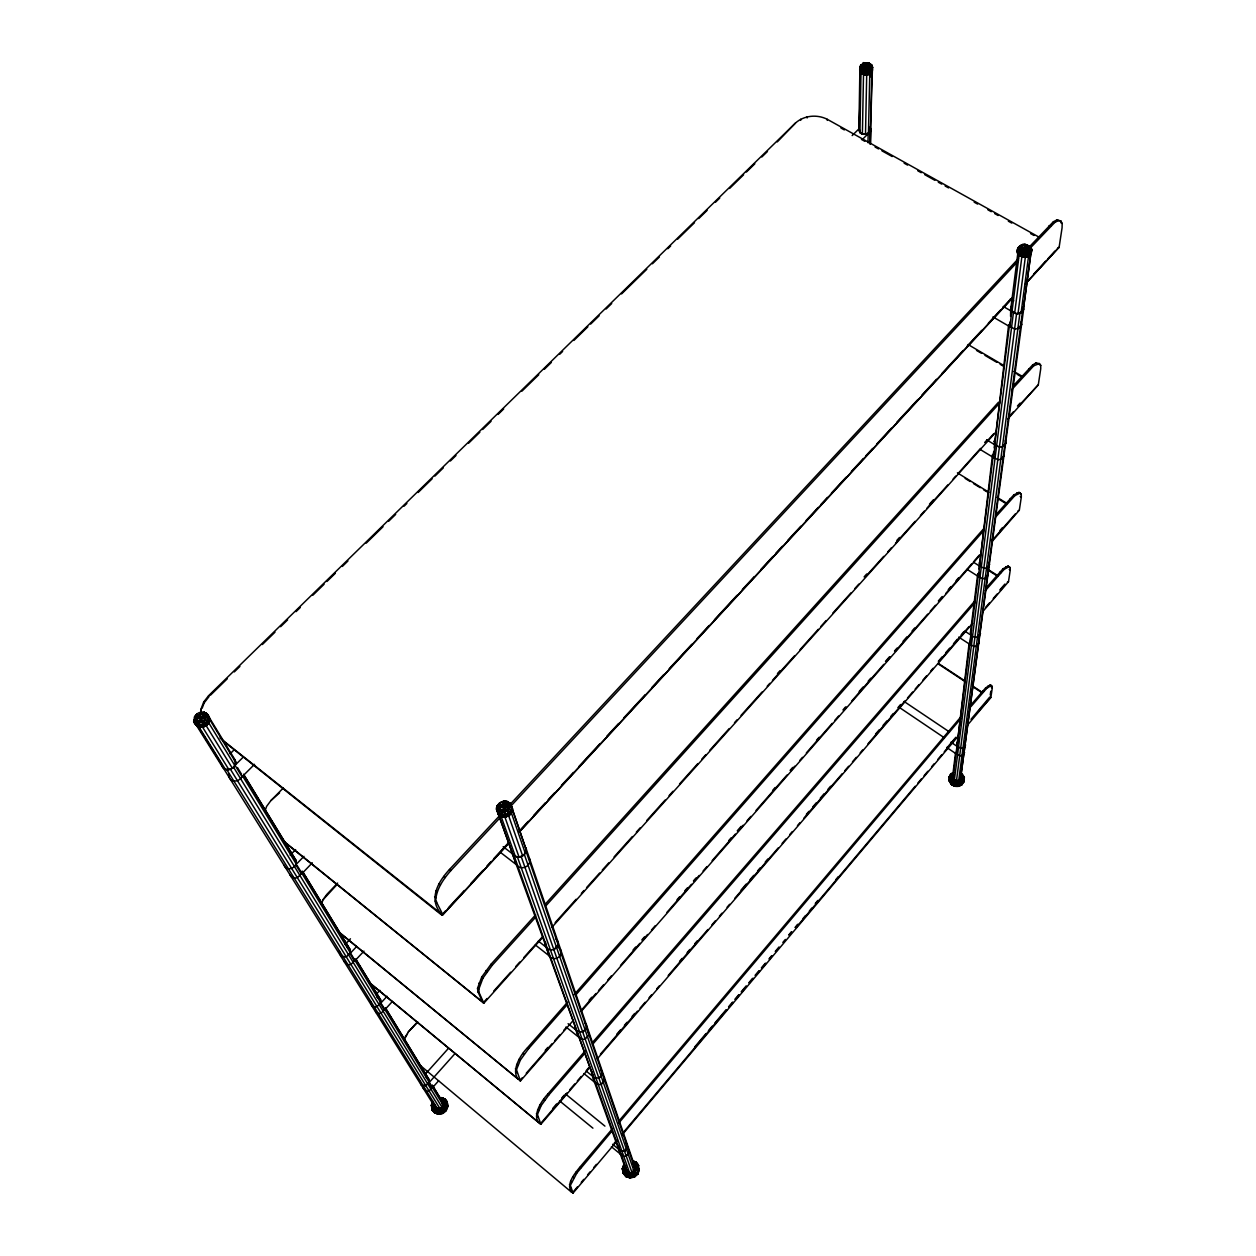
<?xml version="1.0" encoding="UTF-8"?>
<svg xmlns="http://www.w3.org/2000/svg" width="1256" height="1256" viewBox="0 0 1256 1256"><rect width="100%" height="100%" fill="white"/><g stroke="black" fill="none" stroke-linecap="round" stroke-linejoin="round"><path stroke-width="1.5" d="M283.966 865.196L285.583 867.629L288.409 868.822L291.675 868.446L294.501 866.624L296.133 863.845L296.133 860.831L243.538 774.214M432.865 1101.292L431.248 1105.343L434.498 1109.158L434.45 1112.596L438.784 1114.229L442.944 1113.35L446.257 1110.555L447.874 1106.457L445.032 1105.798L441.704 1110.398L435.283 1110.932L434.498 1112.408L438.407 1113.664L442.583 1112.769L445.911 1109.974L447.481 1106.002L443.274 1099.942L441.311 1099.785C437.81 1094.573 448.047 1100.068 447.246 1102.564C445.692 1103.035 446.367 1107.776 447.874 1106.457M1012.948 386.22L1032.605 365.009L1035.902 362.984L1039.497 363.581L1040.737 365.355L1040.722 368.84L1038.304 384.823L1018.553 406.065M872.653 67.51L871.523 64.998C852.918 58.373 870.8 67.259 869.403 73.916C867.441 77.998 856.215 69.425 862.966 74.183C871.224 77.825 860.878 59.315 869.388 63.381L871.727 65.045L872.653 67.51L871.727 72.267L866.138 74.732L860.564 72.471C858.884 68.028 872.967 61.544 871.758 67.369M859.968 132.602L858.884 130.42L859.858 70.807L860.988 73.036L859.968 132.602L862.385 134.078L868.179 133.701L867.975 142.729M859.748 108.864L858.884 130.42M860.219 79.992L860.391 70.367M1024.441 256.93L1024.786 244.245L1030.736 246.992C1032.683 250.289 1031.474 255.172 1027.785 256.554C1019.731 258.799 1032.825 256.004 1027.078 251.404C1017.344 244.716 1022.667 241.34 1030.768 247.102L1031.663 249.677L1030.517 254.56C1022.18 262.143 1016.654 252.283 1027.078 246.82C1031.757 242.408 1010.562 247.134 1018.49 254.466L1021.128 256.428L1018.695 254.497C1017.674 250.337 1017.077 252.111 1018.695 254.497C1017.548 254.733 1019.134 242.251 1018.176 249.285L1018.977 251.906L1021.426 253.853M229.157 774.041L229.094 777.276L230.837 779.882L233.914 781.154L237.51 780.761L240.634 778.783L242.471 775.784L296.133 863.845M862.385 134.078L863.5 74.512L860.988 73.036M865.494 134.423L866.703 74.873L869.764 73.978L872.402 69.739L870.455 131.723L868.446 133.56L862.511 134.109L860.187 132.822L859.135 128.677L852.165 135.585M1029.119 247.102L1053.392 221.731L1056.971 219.879L1060.865 220.962L1062.168 223.427L1062.074 227.776L1059.138 247.165L1025.351 284.06M868.446 133.56L869.764 73.978M869.513 143.419L870.534 128.065M871.052 77.15L871.13 73.288M870.157 144.346L871.852 72.094M870.659 143.043L870.957 130.388M201.4 713.565L200.991 709.153L203.676 702.057L208.559 695.745L795.503 123.01C804.028 115.364 817.169 114.139 827.264 119.304L1039.246 237.258M200.897 712.764L200.991 709.153M196.972 724.979L199.5 726.894L196.297 725.277L194.79 722.169L195.387 718.668C191.87 716.579 206.125 710.802 207.114 714.052L208.418 717.003L207.852 720.379L205.497 723.299L201.981 724.979L198.26 724.963L195.387 723.173L193.958 720.332L196.203 725.199L199.249 726.973L203.189 726.973L206.738 725.246L209.093 722.341L209.768 718.715L208.37 715.794L204.226 712.309C193.173 709.546 208.826 729.909 199.5 726.894L196.595 725.199C186.642 718.04 210.035 714.429 209.14 718.95M510.752 812.255C513.814 810.371 494.895 801.045 496.434 809.429L498.381 814.39L501.615 816.416L505.43 816.871C514.787 815.285 501.427 806.666 499.888 802.835C502.95 807.404 493.2 814.014 501.442 816.573L505.414 816.95L509.198 815.395L511.82 812.397L512.527 808.707C511.302 804.484 493.059 807.718 497.925 811.831M962.332 774.151L961.264 775.47L964.247 777.354L964.011 781.782L964.341 777.385L962.41 774.136L961.892 775.423M960.997 777.024L960.479 778.987L1023.64 309.227L1023.075 306.621M952.723 775.988L952.613 778.469L955.612 781.436L959.851 780.604L961.091 778.437M859.654 69.975L860.643 65.249L863.108 63.507L862.746 67.369L860.847 69.724L863.108 71.341L866.2 71.985L871.617 69.582C873.093 62.863 872.716 74.606 869.246 74.025L863.029 74.151L860.69 72.518L859.654 69.975L861.428 72.361M961.264 775.47L964.137 780.949L961.609 784.686C959.977 785.958 952.236 788.281 954.937 783.807L951.279 779.16L952.786 774.685L951.389 773.57C947.526 774.826 950.635 788.454 949.191 776.569L952.786 774.685L954.215 777.15M949.457 781.091L949.567 777.7M1028.224 254.356C1035.713 250.494 1022.588 250.902 1021.473 253.759L1024.786 254.497L1030.611 252.126L1031.568 249.583L1030.736 246.992L1021.505 244.936L1018.773 246.898L1018.459 254.34L1024.472 257.245M861.082 68.169L860.768 65.202L871.743 69.739L869.435 71.686L862.966 71.796L860.596 70.116L859.92 67.51L862.746 67.369L863.422 73.774M956.036 780.227L954.937 783.807L960.762 781.97L962.253 777.48L964.341 777.385L964.106 778.218M632.961 1162.161L635.646 1162.679C643.072 1172.664 633.699 1155.74 635.332 1164.862L639.241 1170.027L635.646 1162.679L632.961 1161.816L635.693 1162.397L638.456 1165.835L637.593 1166.463M869.293 71.215L869.34 63.35L871.774 65.155L866.185 62.8L860.015 67.479L860.768 69.787L866.2 72.189L871.743 69.739M954.387 786.178L951.247 784.137L949.018 780.274L950.996 783.461L954.466 785.44L956.727 783.336L957.449 780.306L958.454 786.287L954.372 786.068L950.98 784.199L949.065 780.212L954.168 778.406L950.902 784.058L954.623 785.597M201.981 724.979L206.942 714.115L208.747 717.129M194.445 717.082L196.847 714.02L206.722 725.277L209.187 722.31L204.869 718.903L194.617 716.956L193.848 720.567C192.027 722.357 201.541 730.019 198.275 725.34L195.23 723.472L193.832 720.442L195.23 723.472L197.161 717.867C204.304 709.279 197.098 712.497 194.539 716.956M198.275 725.34L204.116 712.388L207.114 714.052L208.637 717.035L208.166 720.614L205.749 723.629L202.122 725.356L198.275 725.34L195.245 723.582M223.537 741.244L440.479 914.085C447.481 919.518 433.917 901.007 435.958 897.883C437.559 887.364 444.027 878.431 450.841 870.581L500.265 817.499M949.206 777.417L951.279 773.586L953.681 772.487M618.282 1145.472L620.417 1154.091L611.389 1146.712M591.953 1071.87L594.559 1082.154L583.883 1073.535M630.041 1172.759L627.749 1172.021L630.041 1172.759C632.208 1173.967 636.541 1168.3 632.537 1172.555L630.245 1172.633M1030.517 254.56L1031.459 251.891L1030.768 247.102M952.472 777.433L955.486 753.239M965.236 742.94L964.765 746.896L962.96 748.152L960.652 748.403L956.993 745.954L969.082 643.621M977.498 637.043L980.449 633.605L977.498 637.043L974.939 637.326L972.505 636.462L970.464 632.475L977.749 573.709M989.21 562.17L988.676 566.629L986.541 568.042L983.809 568.356L979.492 565.624L992.554 454.421M1005.334 440.495L1005.836 442.96L1004.769 445.252L1002.414 446.791L999.415 447.136L994.626 444.231L1008.568 325.335M1023.169 310.719L1031.129 251.624L1023.169 310.719L1018.004 313.702L1014.66 313.294L1010.735 309.164L1017.988 251.938M952.598 781.295L978.628 572.548M979.052 569.078L993.716 451.454M994.171 447.843L1009.84 322.148M1010.562 316.402L1010.719 308.05L1011.881 305.601L1010.829 307.453L1011.818 311.409L1009.887 326.733L992.931 316.92M946.679 747.43L956.428 754.008L957.48 741.998L956.632 743.897M958.689 637.106L970.134 644.548L971.39 630.418L970.464 632.475M967.089 569.345L978.612 576.677L980.025 561.165L979.052 563.316M980.182 449.46L993.527 457.577L995.097 444.954L994.234 441.217L995.192 439.474L994.124 441.767M1012.006 311.629L1019.071 255.235L1017.753 252.723M545.591 942.298L545.277 944.779L549.139 955.8L535.339 944.936M957.92 781.044L953.744 779.803L955.659 780.918L959.443 780.463M954.246 781.059L1013.419 312.713L1011.284 310.656M510.454 805.85L510.501 803.777L508.146 806.839L508.382 813.417L504.771 814.987L500.893 814.673L497.816 812.663L500.861 814.861L504.849 815.364L508.649 813.857L511.161 810.748L511.867 807.106M1014.66 313.294L1021.835 256.93L1019.071 255.235M956.099 783.697L1016.575 313.702L1019.888 313.309L1022.478 311.676L1023.64 309.227M1018.004 313.702L1025.304 257.354L1030.674 254.277M498.302 814.328L501.395 816.51L505.43 816.871L501.442 816.573L505.414 816.95L501.395 816.51L498.381 814.39L496.607 809.225L497.407 805.677L499.888 802.835L503.546 801.281L507.471 801.626L510.595 803.824L507.471 801.626L503.53 801.25L499.841 802.772L500.343 804.405M958.579 781.593L1019.888 313.309M1021.112 312.76L1028.538 256.381M960.086 782.237L1022.478 311.676M505.383 816.902L503.53 801.25L507.393 801.658L510.501 803.777L512.495 808.817L511.71 808.299M447.827 1106.615C449.255 1104.872 443.415 1094.321 443.949 1101.528L441.688 1103.757M632.804 1161.141L635.567 1162.02L638.393 1165.254L635.583 1162.035L632.82 1161.156L635.567 1162.02L635.128 1163.668M1018.773 246.898L1018.632 249.316M990.23 694.945L990.796 691.177M967.827 724.743L990.858 697.441L992.287 687.99L991.251 685.493M1007.312 582.187L1008.49 581.716L1010.264 570.051L1010.185 567.634L1008.019 566.032L1003.042 568.78L985.583 588.546M1018.051 510.815L1019.322 510.219L1021.316 497.078L1021.269 494.283L1018.993 492.383L1013.765 494.958L995.977 514.709M961.233 784.388L962.127 784.137L960.762 781.97L964.168 781.609M441.704 1101.245L443.164 1102.815M1010.735 309.164L1011.19 306.558M439.003 1113.428L438.658 1114.229L436.272 1109.205C424.968 1108.907 439.71 1112.706 434.466 1112.486L438.438 1113.884L442.677 1112.973L445.566 1110.194M442.238 1107.18L443.29 1104.762L440.73 1108.891L438.375 1109.393L435.361 1106.866M511.255 810.874L511.961 807.2M511.663 812.491L509.073 815.348L511.569 812.475L512.354 808.911L510.344 803.793L507.393 801.658L503.546 801.281M496.936 810.936L497.313 805.661M438.611 1080.819L432.08 1088.136L428.861 1082.86L428.845 1079.202L385.309 1007.909M432.08 1088.136L432.457 1086.283M392.421 1001.44L384.462 1010.122L380.427 1003.497L380.442 999.493L356.359 960.243M220.004 738.01L441.17 913.771C427.998 898.809 438.391 881.555 449.46 869.497L498.883 816.447M302.209 871.099L350.047 949.395L349.984 953.618L354.584 961.154L355.055 959.019M630.371 1177.61L627.843 1172.821L623.259 1173.355L626.242 1176.605L630.371 1177.61L626.022 1176.087L623.133 1172.963L622.348 1168.708L623.808 1164.548L626.838 1174.58L626.1 1176.605L630.308 1177.924L626.1 1176.605L623.447 1173.434L622.348 1168.708L623.73 1169.43M284.767 842.336L483.858 1003.183L479.18 992.821L478.772 989.257L482.963 978.063L492.211 965.283L535.606 917.21M243.821 774.952L295.898 860.203L295.772 864.803L301.456 874.113L302.021 871.79M282.851 840.468L482.665 1002.053L477.955 991.832L477.531 988.268L481.723 977.058L490.97 964.294L535.684 914.776M869.372 74.041L872.637 69.724M225.358 769.331L198.935 726.894L196.203 724.932L222.736 767.416L225.358 769.331L228.89 769.645L232.376 768.28L234.872 765.595L235.72 762.329L234.684 759.331L208.716 716.564L206 714.601M442.583 1107.352L438.375 1109.393M198.935 726.894L202.609 727.208L206.251 725.795L208.873 723.032L209.768 719.641L208.716 716.564M254.528 764.323L242.063 776.805L235.029 765.281L235.704 762.737L233.742 758.373L235.5 760.979L235.453 764.245L233.585 767.275L230.413 769.269L226.786 769.677L223.678 768.389L221.919 765.768L436.758 1109.927M440.165 1107.557L438.407 1113.805L434.45 1112.549L431.829 1109.472L434.45 1112.549L438.909 1113.946L434.89 1112.973L432.315 1109.912L431.75 1105.877L432.802 1103.255M498.24 807.121L497.235 810.67L512.684 854.143L515.368 856.419L519.026 857.047L522.653 855.885L525.275 853.232L526.217 849.81L512.008 808M871.931 69.582L871.523 72.314L871.931 69.582L871.193 72.251L866.138 74.701L860.768 72.518L860.705 70.383M500.893 852.73L516.389 864.693L498.271 814.061L501.081 816.384L504.881 817.044L508.68 815.835L511.443 813.087L512.417 809.555L526.217 849.81M339.073 932.078L518.54 1079.391C510.957 1071.368 519.497 1056.013 527.504 1047.708L567.618 1002.068M339.387 932.596L520.439 1080.945L516.483 1069.735L520.361 1060.048L528.619 1048.619L567.445 1004.423M404.149 1040.047L408.31 1031.93L417.526 1021.772M369.186 982.349L539.06 1122.848C532.246 1115.626 540.818 1101.591 547.804 1094.07L585.029 1051.068M369.452 982.804L540.849 1124.308L537.458 1114.496L541.148 1105.61L548.856 1094.918L584.809 1053.392M1027.078 246.82L1031.568 249.583L1030.736 252.283L1031.663 249.677L1030.611 246.945L1031.412 249.52C1029.794 253.304 1032.652 252.519 1030.517 249.206M1031.27 252.111L1030.454 254.685L1031.396 252.016L1030.454 249.363L1031.27 252.111L1030.218 254.717L1031.113 252.158M1027.078 251.404L1028.57 249.128L1028.13 247.777L1030.532 246.961L1031.694 249.787L1030.768 252.44M1022.604 246.741L1021.112 249.002L1022.604 251.326L1028.146 253.979L1030.532 252.048L1031.412 249.52L1024.849 248.955L1018.019 249.332L1018.82 252.064L1024.755 255.015L1028.209 254.183M321.489 904.336L322.996 899.798L326.811 894.429L337.629 883.078M571.794 1192.211C565.624 1184.471 574.29 1174.125 579.644 1167.452L612.598 1128.5M571.354 1191.866L573.066 1193.106L570.365 1185.381L576.881 1172.963L612.269 1130.761M208.213 716.093L209.658 718.95L208.355 715.685L207.899 716.422M508.46 813.527L510.988 810.622C514.348 802.505 503.735 811.564 504.755 814.861L500.956 814.485L497.925 812.491L500.893 814.673L504.818 815.207L508.586 813.715M632.993 1170.121L637.891 1174.062L639.084 1169.477L636.666 1169.289L633.448 1174.062L626.838 1174.58L627.843 1172.821M637.812 1174.125L639.257 1169.556M264.89 811.298L266.617 806.383L270.935 800.543L283.338 787.967M633.95 1170.749L634.955 1168.724M622.458 1169.085L623.887 1164.579L625.001 1165.851M622.678 1169.242L624.106 1165.16M624.499 1165.505L623.133 1169.367L623.635 1172.021M1021.505 244.936L1019.071 246.757L1018.757 252.221L1021.285 254.23L1024.77 254.827M625.692 1165.552L624.672 1168.315L622.442 1168.677L624.939 1170.89L627.922 1169.87M202.153 708.196L204.163 702.873L209.046 696.562L208.559 695.745M637.891 1174.062L634.547 1177.013L630.434 1177.06L626.1 1176.605L623.117 1173.025L625.975 1176.228L630.12 1177.626L634.453 1176.684L637.75 1173.669M871.601 72.314L872.433 69.991M445.99 1110.445L447.67 1106.081M634.28 1166.667L634.641 1165.945L635.144 1168.677M432.833 1106.081L431.499 1105.704L432.566 1103.035M433.241 1103.522L432.237 1106.018L432.77 1109.849L434.89 1112.973M964.247 750.413L963.776 754.354L961.97 755.61L959.694 755.861L956.067 753.412M502.086 804.641L503.515 801.407L507.298 801.783L510.344 803.793L498.02 812.412L496.717 809.178L507.471 801.626L508.068 803.259M987.828 572.579L987.295 577.006L985.175 578.419L982.475 578.733L978.188 576.017M626.1 1142.991L627.717 1147.482L624.546 1151.265L619.758 1150.527L618.14 1146.022M627.78 1147.89L629.382 1152.349L626.242 1156.101L623.745 1156.368L620.087 1153.369M1021.034 321.991L1021.599 324.582L1020.453 327.015L1017.878 328.648L1014.597 329.025L1009.369 325.995M505.383 816.039L501.615 816.416L498.554 814.375L501.521 816.526L500.956 814.485L507.298 801.783L510.234 803.84M600.729 1069.123L602.519 1074.068L601.279 1076.596L598.939 1078.245L593.57 1077.444L512.024 852.84L514.081 855.634L627.969 1173.434M604.419 1077.491L603.398 1082.719L601.075 1084.352L598.28 1084.65L594.198 1081.353M584.715 1022.494L586.411 1024.833L586.615 1027.722L582.768 1032.149L577.038 1031.317L575.358 1028.962L575.154 1026.073M556.078 939.08L557.947 941.623L558.151 944.795L556.644 947.731L553.833 949.63L550.458 950.007L547.443 948.751L545.591 946.192L545.387 943.02M862.746 67.369L872.355 67.227L867.566 69.316L866.2 71.89L860.768 69.787M514.081 855.634L517.425 857L521.193 856.576L524.349 854.488L526.06 851.285L525.856 847.831L635.426 1168.096M384.744 1009.29L381.102 1013.262L378.37 1013.561L375.984 1012.524L374.539 1007.799M355.841 959.176L380.662 1000.043L380.709 1002.665L377.036 1006.668L374.288 1006.982L371.87 1005.915L370.41 1001.173M354.883 960.275L350.974 964.482L348.069 964.796L344.05 961.484M436.272 1109.205L435.283 1110.932L434.498 1109.158M301.801 873.155L297.405 877.724L294.171 878.085L291.376 876.908L289.775 874.506M508.57 814.767L508.115 815.521L511.192 812.381L509.073 815.348M444.169 1100.507L444.436 1098.843L440.778 1098.278M950.902 784.058C954.089 786.68 958.673 787.324 962.049 784.655M407.494 1033.845L405.201 1036.561M961.908 784.78L964.263 781.091M952.723 776.585C956.004 771.137 950.604 779.74 954.199 775.36M952.912 776.726L954.01 775.156M949.096 777.15L951.232 774.12M336.592 885.04L322.996 899.798M206.455 725.01L208.92 721.572L206.455 725.01L203.189 726.894L206.722 725.277M209.187 722.216L206.769 725.309M208.056 720.489L205.639 723.472L202.043 725.199L198.228 725.183L195.23 723.472L193.848 720.567M1029.48 254.497L1027.345 256.114L1030.218 254.717M626.242 1156.101L629.382 1152.349M961.97 755.61L964.608 752.454M624.546 1151.265L627.717 1147.482M962.96 748.152L965.613 744.996M788.815 934.872L791.343 931.889M795.126 927.399L797.639 924.4M815.301 903.457L817.829 900.458M694.584 1047.127L705.935 1033.657M708.462 1030.658L712.246 1026.168M714.68 1023.263L726.047 1009.793M728.559 1006.81L732.436 1002.225M734.87 999.321L738.748 994.736M741.181 991.848L746.237 985.85M748.749 982.867L752.548 978.377M755.06 975.378L758.954 970.778M761.371 967.889L765.265 963.305M768.939 958.925L771.577 955.816M775.25 951.436L779.034 946.946M782.833 942.455L785.345 939.457M789.129 934.966L791.767 931.858M795.441 927.493L798.078 924.385M803.024 918.513L805.536 915.514M809.335 911.024L811.847 908.041M815.631 903.551L818.158 900.552M835.821 879.608L838.349 876.61M947.024 747.744L955.863 737.256M971.014 719.295L989.775 697.017M573.647 1191.363L577.446 1186.857M581.245 1182.351L583.773 1179.353M587.572 1174.847L590.1 1171.848M593.884 1167.358L596.427 1164.359M614.137 1143.352L616.665 1140.354M621.72 1134.341L726.706 1009.808M729.234 1006.81L733.033 1002.319M735.561 999.321L739.36 994.815M741.888 991.816L745.687 987.31M749.471 982.804L753.27 978.314M755.798 975.315L759.597 970.81M762.125 967.811L765.925 963.305M769.708 958.799L772.236 955.8M776.035 951.294L778.563 948.296M796.273 927.289L915.184 786.256M917.712 783.257L921.496 778.767M924.039 775.768L927.823 771.263M931.622 766.757L934.15 763.758M937.949 759.252L941.749 754.762M944.277 751.763L948.06 747.257M951.86 742.751L954.387 739.753M978.424 711.241L990.858 697.441M572.956 1193.2L617.245 1140.683M622.16 1134.827L958.03 736.377M438.407 1113.664L434.466 1112.486L431.907 1109.331L433.571 1107.368L433.414 1104.872L431.342 1105.264L432.08 1109.817M618.925 1121.011L959.804 718.118M969.93 706.123L985.63 687.895L990.183 684.928L992.162 686.106M618.596 1123.272L960.73 718.73M970.857 706.751L986.557 688.508L991.094 685.54L990.183 684.928M598.939 1078.245L602.519 1074.068M601.075 1084.352L604.623 1080.207M976.305 646.243L979.209 642.837L976.305 646.243L973.761 646.526L969.726 643.904M949.144 776.632L951.389 776.742M639.241 1170.027L638.284 1165.27L635.536 1162.051L633.401 1164.579L638.393 1165.254L635.536 1162.051L632.804 1161.156L635.693 1162.397M540.849 1124.308L589.614 1067.678M597.181 1058.965L972.631 623.321M982.522 611.892L1008.49 581.716M438.501 1109.252L436.633 1108.373M898.056 707.505L900.63 704.538M552.671 1108.53L556.565 1103.993M561.636 1098.137L564.195 1095.169M616.712 1034.285L620.543 1029.826M624.389 1025.367L627.027 1022.29M632.066 1016.449L634.625 1013.482M679.543 961.374L682.102 958.407M687.142 952.598L689.795 949.489M694.819 943.68L697.378 940.713M741.04 890.08L746.158 884.13M749.895 879.828L753.726 875.369M757.572 870.91L760.241 867.786M765.265 862.008L767.824 859.025M806.368 814.312L808.927 811.345M812.648 807.058L816.478 802.6M820.325 798.141L824.172 793.682M828.018 789.223L830.577 786.256M875.542 734.085L879.388 729.626M883.078 725.371L886.924 720.913M890.755 716.454L893.33 713.486M898.448 707.552L901.007 704.585M938.311 661.3L942.157 656.841M945.831 652.602L949.677 648.143M953.508 643.684L957.355 639.226M961.201 634.782L963.76 631.799M999.792 589.99L1004.926 584.04M540.221 1123.979L567.1 1092.798M569.659 1089.831L574.777 1083.897M577.336 1080.929L581.183 1076.47M586.301 1070.536L588.86 1067.569M600.368 1054.208L637.483 1011.159M640.042 1008.191L645.16 1002.257M649.007 997.798L651.566 994.831M656.684 988.896L659.243 985.929M668.192 975.535L707.866 929.519M711.712 925.075L715.543 920.617M719.39 916.173L721.949 913.191M727.067 907.256L729.626 904.289M734.744 898.354L778.249 847.878M782.096 843.435L785.926 838.977M789.773 834.534L792.332 831.55M797.45 825.616L800.009 822.649M803.84 818.206L842.242 773.665M844.801 770.697L848.632 766.239M852.479 761.795L856.309 757.337M860.156 752.894L862.715 749.91M867.833 743.976L904.948 700.942M907.507 697.959L912.625 692.025M915.184 689.057L919.015 684.614M922.862 680.155L926.692 675.697M930.539 671.254L933.098 668.286M939.488 660.86L968.926 626.713M985.567 607.417L989.398 602.974M993.245 598.515L997.076 594.057M1000.922 589.614L1003.481 586.646M630.12 1177.626L625.99 1176.166L623.227 1172.884L624.939 1170.89M592.738 1042.182L975.315 600.399M592.502 1044.505L975.064 602.55M985.332 590.681L1004.078 569.439L1009.039 566.676M582.768 1032.149L586.615 1027.722M986.541 568.042L989.65 564.478M985.175 578.419L988.268 574.871M497.156 805.755L499.762 802.725M545.23 1050.409L547.789 1047.426M589.143 1000.184L591.733 997.233M633.071 949.976L635.662 947.024M641.879 939.849L644.454 936.913M677 899.751L679.575 896.8M684.74 890.897L687.33 887.945M693.438 880.911L696.012 877.96M728.668 840.672L731.259 837.721M737.256 830.813L741.119 826.385M772.597 790.464L775.172 787.496M790.103 770.383L792.677 767.447M816.51 740.239L819.1 737.288M842.949 709.97L845.524 707.018M859.151 691.506L863.029 687.063M868.194 681.16L870.769 678.209M885.48 661.347L889.358 656.919M894.508 651.032L897.082 648.08M903.064 641.282L906.942 636.855M912.107 630.936L914.698 627.984M938.326 600.918L942.188 596.506M948.28 589.582L950.87 586.63M956.036 580.727L958.626 577.776M991.172 540.504L993.747 537.552M999.964 530.503L1002.539 527.551M519.796 1080.615L522.37 1077.664M526.248 1073.236L552.059 1043.705M554.65 1040.753L559.815 1034.85M563.677 1030.422L566.268 1027.471M580.46 1011.237L595.956 993.512M598.531 990.56L603.696 984.657M607.574 980.23L611.437 975.802M620.48 965.472L639.838 943.335M642.428 940.383L647.578 934.464M651.456 930.037L655.334 925.609M666.952 912.327L691.475 884.287M694.05 881.335L699.215 875.432M703.093 870.989L706.971 866.562M712.121 860.658L735.357 834.094M737.947 831.142L743.112 825.239M746.975 820.812L750.853 816.384M756.018 810.465L786.994 775.046M790.872 770.619L794.734 766.191M799.899 760.288L802.49 757.337M806.352 752.909L832.178 723.378M834.753 720.426L838.631 715.999M843.797 710.095L846.371 707.144M851.537 701.24L883.8 664.33M886.391 661.378L890.269 656.951M895.418 651.048L927.697 614.137M930.272 611.185L935.437 605.282M939.315 600.855L941.89 597.903M945.768 593.476L971.579 563.944M974.169 560.992L979.335 555.089M992.24 540.331L1015.476 513.767M520.439 1080.945L573.38 1020.296M581.135 1011.52L980.653 554.446M991.8 541.791L1019.322 510.219M574.102 994.705L984.343 527.96M576.504 994.108L984.139 530.126M995.788 516.875L1014.864 495.633L1020.076 493.059M1000.765 459.398L1004.156 455.598L1000.765 459.398L997.782 459.743L993.041 456.854M428.861 1082.86L454.939 1053.674M553.833 949.63L558.151 944.795M1002.414 446.791L1005.836 442.96M864.112 576.897L866.718 573.976M896.878 540.394L899.5 537.474M984.688 442.536L987.31 439.616M1017.454 406.018L1020.076 403.098M777.464 673.546L780.086 670.625M929.456 504.19L933.381 499.81M483.152 1002.869L487.077 998.489M493.624 991.188L510.643 972.223M515.886 966.382L519.811 962.018M523.736 957.637L542.058 937.212M555.152 922.611L576.096 899.265M581.34 893.424L583.946 890.504M586.568 887.6L599.662 872.998M602.283 870.078L608.83 862.793M614.058 856.953L632.38 836.527M636.321 832.147L640.246 827.767M646.793 820.466L665.115 800.041M669.04 795.66L672.965 791.28M679.512 783.995L697.834 763.57M701.759 759.189L705.699 754.809M709.624 750.429L729.249 728.543M734.493 722.702L737.115 719.782M741.04 715.402L761.984 692.056M767.212 686.231L769.834 683.311M772.456 680.391L794.703 655.585M799.946 649.745L818.268 629.319M820.89 626.399L826.118 620.558M832.665 613.273L851.003 592.832M854.928 588.467L858.853 584.087M865.4 576.787L883.722 556.361M887.647 551.981L891.572 547.6M895.512 543.22L915.137 521.334M920.381 515.494L924.306 511.129M926.928 508.209L947.872 484.863M953.1 479.023L955.722 476.103M958.344 473.182L980.591 448.376M985.834 442.536L993.684 433.791M1009.4 416.27L1013.325 411.905M483.858 1003.183L542.765 937.306M551.965 927.258L996.463 431.467M1007.72 419.096L1038.304 384.823M424.999 1074.508L448.549 1048.226M544.884 904.587L998.489 402.234M546.125 905.56L999.713 402.956M1011.551 389.847L1033.829 365.716L1039.497 363.581M417.746 1022.149L408.31 1031.93M1017.878 328.648L1021.599 324.582M380.427 1003.497L387.052 996.291M441.735 914.965L445.723 910.647M448.376 907.774L464.343 890.488M471 883.298L482.963 870.33M486.951 866.012L490.939 861.695M493.608 858.821L508.24 842.98M518.869 831.456L528.179 821.377M533.502 815.615L545.481 802.663M548.134 799.774L554.791 792.583M561.432 785.377L573.411 772.424M578.733 766.662L600.007 743.615M606.664 736.424L618.627 723.456M623.949 717.694L645.223 694.662M651.88 687.456L663.843 674.503M669.165 668.741L691.789 644.265M697.096 638.503L709.075 625.535M714.397 619.789L737.005 595.297M742.327 589.535L754.291 576.582M760.948 569.376L772.911 556.424M775.58 553.551L782.221 546.344M787.543 540.582L800.841 526.185M806.164 520.424L818.143 507.471M820.796 504.582L827.453 497.392M831.441 493.059L846.073 477.233M851.38 471.471L863.359 458.503M866.012 455.63L872.669 448.423M876.657 444.106L891.289 428.265M896.611 422.503L917.885 399.471M921.873 395.153L936.505 379.312M941.827 373.55L963.117 350.502M967.104 346.185L981.737 330.344M988.378 323.153L1000.357 310.185M1003.01 307.312L1009.667 300.106M1033.61 274.201L1045.573 261.232M1048.226 258.359L1054.883 251.153M442.52 914.855L508.963 842.902M519.591 831.394L1012.619 297.531M1027.251 281.705L1059.138 247.165M442.473 915.247L509.01 843.2M519.67 831.676L1012.053 298.473M375.921 994.673L379.909 990.34M510.941 806.022L1018.443 260.777M1030.47 247.872L1054.742 222.469L1058.321 220.616L1060.865 220.962M207.742 720.332L200.976 721.965L198.291 724.853L195.387 723.173L194.052 720.285L197.161 717.867M354.584 961.154L363.957 951.122M509.575 804.97L1018.428 258.579M442.034 1101.245L444.31 1098.89L447.01 1101.936L442.034 1101.245L441.311 1099.785L444.31 1098.89L446.9 1101.952L447.481 1106.709M349.984 953.618L356.688 946.459M345.086 944.512L350.44 938.797M301.456 874.113L312.336 862.809M869.639 66.631L871.523 64.998L869.262 63.381L863.108 71.341L867.566 69.316M295.772 864.803L303.936 856.341M290.167 855.21L295.631 849.59M279.586 792.834L270.935 800.543M235.029 765.281L243.366 756.976M862.621 139.243L868.179 133.701M230.084 753.836L234.26 749.691M210.459 695.196L227.289 678.758M234.307 671.913L239.912 666.434M262.363 644.516L274.986 632.192M280.606 626.713L287.624 619.867M296.039 611.656L300.247 607.543M312.87 595.218L324.095 584.26M326.905 581.512L335.321 573.301M342.339 566.456L347.943 560.977M366.187 543.173L383.033 526.735M388.638 521.256L395.656 514.41M404.071 506.199L406.881 503.452M418.107 492.509L432.127 478.803M434.937 476.071L443.352 467.844M450.37 460.999L455.991 455.52M468.614 443.195L479.839 432.237M482.649 429.505L491.065 421.294M498.083 414.433L503.687 408.954M521.931 391.15L538.761 374.728M544.382 369.248L551.384 362.403M559.815 354.176L562.61 351.445M573.835 340.486L587.871 326.796M590.681 324.048L599.096 315.837M606.114 308.992L611.719 303.512M621.547 293.92L646.793 269.271M652.413 263.791L659.431 256.946M667.847 248.735L670.657 245.988M677.659 239.142L694.505 222.704M698.713 218.591L707.128 210.38M715.543 202.169L719.751 198.056M729.579 188.463L743.615 174.772M746.409 172.041L754.84 163.814M761.843 156.969L767.463 151.489M777.276 141.912L795.503 123.01M627.922 1172.335L626.273 1170.529L627.859 1172.319M623.133 1172.963L625.975 1176.228L630.104 1177.547L634.359 1176.495L637.655 1173.591L636.384 1166.714L638.284 1165.27M1028.209 256.036L1029.967 254.481M506.011 811.125L500.956 814.485L498.02 812.412M446.273 1110.477L442.897 1113.318L438.658 1114.229M1028.13 247.777L1019.056 251.844L1022.604 251.326M869.764 132.587L864.159 134.423L861.255 133.576L858.916 129.431M204.869 718.903L208.292 717.003L206.942 714.115L204.116 712.388L206.942 714.115L208.418 717.003M628.769 1174.58L626.022 1176.087L623.227 1172.884M1030.532 252.048L1021.552 247.668L1018.176 249.285L1021.552 250.352M962.049 783.948L958.501 785.565L954.466 785.44L951.075 783.367L955.486 782.033L958.501 785.565L954.497 785.345L951.075 783.367L954.45 785.502L958.532 785.785L962.112 784.058L958.705 783.085M957.763 781.468L959.631 780.62M202.373 726.722L205.089 725.591M199.5 726.518C196.093 727.444 193.33 718.102 196.297 725.277M864.835 64.684L869.262 63.381M200.976 721.965L195.387 723.173L206.942 714.115L201.07 714.821M638.55 1165.615L635.473 1162.098L632.553 1163.04L634.531 1163.197L635.332 1164.862L633.212 1167.201L636.384 1166.714M443.023 1105.233L442.96 1102.485M1028.13 250.478L1031.412 249.52M1057.552 248.28L1058.62 248.029M866.138 74.261L868.854 73.68L863.217 73.978M630.245 1177.94L634.563 1177.013L633.15 1171.44M1024.786 254.607L1028.146 253.979M434.199 1104.354L436.444 1108.593M633.448 1174.062L637.655 1173.591M860.69 72.518L860.344 70.838M498.648 814.328L501.615 816.416M954.042 780.18L953.1 778.61M951.64 783.87L954.482 786.005L958.391 786.382M958.532 785.691L954.45 785.502L950.965 783.54L954.434 785.565L958.532 785.785L954.466 785.44L953.712 782.457M954.482 786.005L958.281 786.209M504.818 815.207L500.861 814.861L497.8 812.805L500.877 814.971L504.849 815.364M863.5 74.512L866.703 74.873M503.844 804.091L505.838 804.311L508.146 806.839M504.253 811.69L502.259 811.455L499.951 808.927M434.859 1107.007L435.078 1104.872M1020.688 255.91L1021.52 256.004M1021.835 256.93L1025.304 257.354M504.771 814.987L500.956 814.485L500.689 810.387M1018.192 252.001L1018.914 254.277M866.2 71.985L860.643 69.944L866.2 72.377M866.2 72.189L860.596 70.116M866.185 62.8L869.388 63.381M866.31 64.464L869.136 65.595M866.091 69.551L863.249 68.405M436.193 1108.687L434.529 1106.63M626.179 1168.3L626.383 1170.561M447.277 1102.344L444.436 1098.843L440.416 1097.65L444.373 1098.843L446.9 1101.952L444.875 1103.302L446.006 1110.053M632.788 1161.203L635.536 1162.051M1013.419 312.713L1016.575 313.702M440.699 1097.964L444.655 1099.236L446.932 1102.878M630.214 1172.9L626.179 1170.231M438.784 1114.229L434.702 1112.942L432.315 1109.912M440.448 1097.571L444.373 1098.843M949.159 780.149L952.252 781.185M1019.071 246.757L1021.552 247.668M376.847 996.872L380.662 1000.043M634.359 1176.495L630.92 1174.815L630.104 1177.547L625.99 1176.166L625.99 1172.759M442.661 1112.643L439.208 1111.136L438.689 1107.87L437.135 1110.916L434.498 1112.408L431.907 1109.331M346.844 946.773L350.267 949.976L350.298 952.739L346.342 956.978L340.847 956.193L339.324 951.185M377.444 996.997L379.234 997.923M962.143 779.913L964.137 780.949M426.114 1076.926L429.034 1079.705L429.112 1082.091L425.863 1085.734L421.247 1085.043L419.881 1080.71M1056.971 219.879L1058.321 220.616M1060.818 222.689L1062.168 223.427M198.26 724.963L195.277 723.33L198.228 725.183M1053.392 221.731L1054.742 222.469M1049.153 225.593L1050.503 226.347M840.939 128.002L844.346 129.902M861.443 139.416L864.85 141.316M875.102 147.031L878.525 148.93M881.932 150.83L892.184 156.529M904.147 163.186L907.57 165.101M917.806 170.8L921.229 172.7M924.652 174.6L934.888 180.315M938.311 182.214L941.733 184.114M945.14 186.014L948.563 187.913M974.185 202.185L977.608 204.084M987.86 209.783L991.267 211.683M994.689 213.599L998.112 215.498M1008.348 221.197L1011.771 223.097M1030.564 233.569L1033.986 235.469M1010.358 298.881L1013.749 300.843M1003.308 306.511L1011.818 311.409M1039.528 364.648L1040.737 365.355M1035.902 362.984L1037.111 363.691M1032.605 365.009L1033.829 365.716M1028.727 368.746L1029.951 369.452M968.125 344.552L1003.654 365.418M1013.796 371.384L1022.258 376.345M976.493 350.408L981.564 353.376M984.94 355.37L996.777 362.325M1000.153 364.303L1003.544 366.297M1017.062 374.241L1020.453 376.235M202.766 714.931L205.011 717.349M199.264 721.839L197.035 719.421M986.761 439.898L995.097 444.954M1021.269 494.283L1018.993 492.383M1016.779 492.839L1017.878 493.514M1020.217 496.403L1021.316 497.078M1013.765 494.958L1014.864 495.633M1010.217 498.522L1011.316 499.197M957.402 472.868L988.896 492.274M997.17 497.376L1007.124 503.499M965.158 478.426L970.166 481.519M973.51 483.576L980.198 487.689M983.542 489.746L986.871 491.818M998.567 499.025L1005.255 503.138M196.595 725.199L199.453 726.957L196.423 725.261L195.732 722.451M1010.185 567.634L1008.019 566.032M1005.915 566.644L1006.935 567.288M1009.243 569.408L1010.264 570.051M1003.042 568.78L1004.078 569.439M999.697 572.234L1000.734 572.893M988.252 569.612L998.143 575.86M988.158 570.255L996.4 575.468M973.337 562.123L979.915 566.299M964.765 631.109L971.28 635.332M991.361 687.393L992.287 687.99M988.237 685.76L989.163 686.373M985.63 687.895L986.557 688.508M982.616 691.145L983.527 691.758M938.248 663.341L964.42 680.595M972.599 685.98L982.412 692.449M938.185 663.875L964.357 681.113M972.537 686.514L982.333 692.967M904.132 701.507L949.41 731.934M899.139 707.301L944.418 737.837M950.886 742.186L957.37 746.551M860.517 72.346L865.949 74.497M443.918 1108.467L445.911 1109.974L441.704 1110.398L442.583 1112.769M503.169 846.685L512.495 853.86L511.694 851.317M449.46 869.497L450.841 870.581M538.337 941.074L546.015 947.118M443.745 876.452L445.126 877.536M439.066 883.816L440.448 884.899M435.91 890.834L437.292 891.917M434.592 896.8L435.958 897.883M435.204 901.133L436.57 902.216M568.089 1023.703L575.75 1029.81L578.262 1036.797L566.001 1027M490.97 964.294L492.211 965.283M485.899 970.543L487.14 971.547M481.723 977.058L482.963 978.063M478.834 983.165L480.075 984.17M586.269 1071.117L592.361 1076.031M477.531 988.268L478.772 989.257M477.955 991.832L479.18 992.821M527.504 1047.708L528.619 1048.619M522.998 1053.344L524.113 1054.255M565.53 1094.007L604.921 1126.114M519.246 1059.138L520.361 1060.048M516.609 1064.476L517.723 1065.386M559.579 1100.9L592.91 1128.171M612.614 1144.279L618.674 1149.24M547.804 1094.07L548.856 1094.918M515.368 1068.825L516.483 1069.735M515.635 1071.776L516.734 1072.687M543.613 1099.361L544.664 1100.225M540.096 1104.746L541.148 1105.61M537.615 1109.66L538.667 1110.524M536.406 1113.632L537.458 1114.496M536.595 1116.27L537.631 1117.118M579.644 1167.452L580.586 1168.221M575.939 1172.193L576.881 1172.963M572.815 1176.935L573.741 1177.72M570.569 1181.221L571.511 1182.006M569.439 1184.612L570.365 1185.381M569.518 1186.763L570.444 1187.548M419.488 1064.774L571.511 1192.164M635.442 1163.15L638.095 1166.149M626.524 1176.354L623.871 1173.34L626.242 1176.605M441.5 1100.758L443.148 1102.925M441.625 1101.465L443.29 1105.217M432.77 1109.849L435.22 1112.753L433.336 1109.629M949.285 776.569L951.279 779.16M515.933 863.688L517.959 866.452L521.271 867.802L524.977 867.394L528.101 865.321L529.781 862.15L529.577 858.727M559.093 947.84L560.93 950.368L561.134 953.508L559.658 956.413L556.879 958.312L553.535 958.673L550.552 957.417L548.715 954.89M587.149 1029.543L589.017 1034.74L585.217 1039.12L582.219 1039.45L577.87 1035.965M294.501 858.413L296.133 860.831M423.241 1088.371L426.663 1091.26L429.112 1090.993L432.331 1087.382L444.326 1107.085M197.208 725.12L221.715 764.433M226.786 769.677L437.842 1109.221M202.609 727.208L228.89 769.645M230.413 769.269L440.197 1108.97M206.251 725.795L232.376 768.28M233.585 767.275L443.227 1109.221M196.878 714.083L197.836 715.653M237.463 767.542L241.466 774.136M297.075 865.4L380.709 1002.665M381.714 1004.313L431.53 1086.063M208.873 723.032L234.872 765.595M302.822 871.837L350.267 949.976M385.702 1008.348L429.034 1079.705M432.252 1085.011L444.247 1104.762M432.975 1086.393L442.991 1102.894M209.768 719.641L235.72 762.329M203.676 702.057L204.163 702.873M952.849 778.626L953.853 780.306M1008.898 324.849L1009.887 326.733M869.89 127.217L870.973 129.399M992.633 455.771L993.527 457.577M977.812 574.997L978.612 576.677M208.355 715.685L209.768 718.715M209.564 718.997L207.35 714.115L204.32 712.372L205.356 714.099M969.381 642.931L970.134 644.548M207.256 714.052L208.637 717.035M955.753 752.501L956.428 754.008M1018.977 251.906L1018.019 249.332L1018.836 246.788L1018.019 249.332L1018.82 252.064M1018.616 254.513L1017.815 251.922M592.534 1076.753L626.587 1171.471M501.081 816.384L515.368 856.419M517.425 857L630.151 1174.407M504.881 817.044L519.026 857.047M521.193 856.576L632.569 1174.14M508.68 815.835L522.653 855.885M511.443 813.087L525.275 853.232M524.349 854.488L634.578 1172.712M526.06 851.285L635.615 1170.498M1017.533 251.64L1018.459 254.34M619.836 1152.27L620.417 1154.091M575.075 1027.675L575.75 1029.81M548.417 953.492L549.139 955.8M634.751 1166.243L635.191 1168.614M434.78 1104.84L435.078 1106.976M591.796 1072.483L591.984 1075.23M507.298 801.783L507.408 805.379M800.684 119.273L800.716 120.372M807.106 116.887L807.121 117.986M827.264 119.304L827.264 120.403M860.847 65.202L860.015 67.479L860.847 65.202"/></g></svg>
